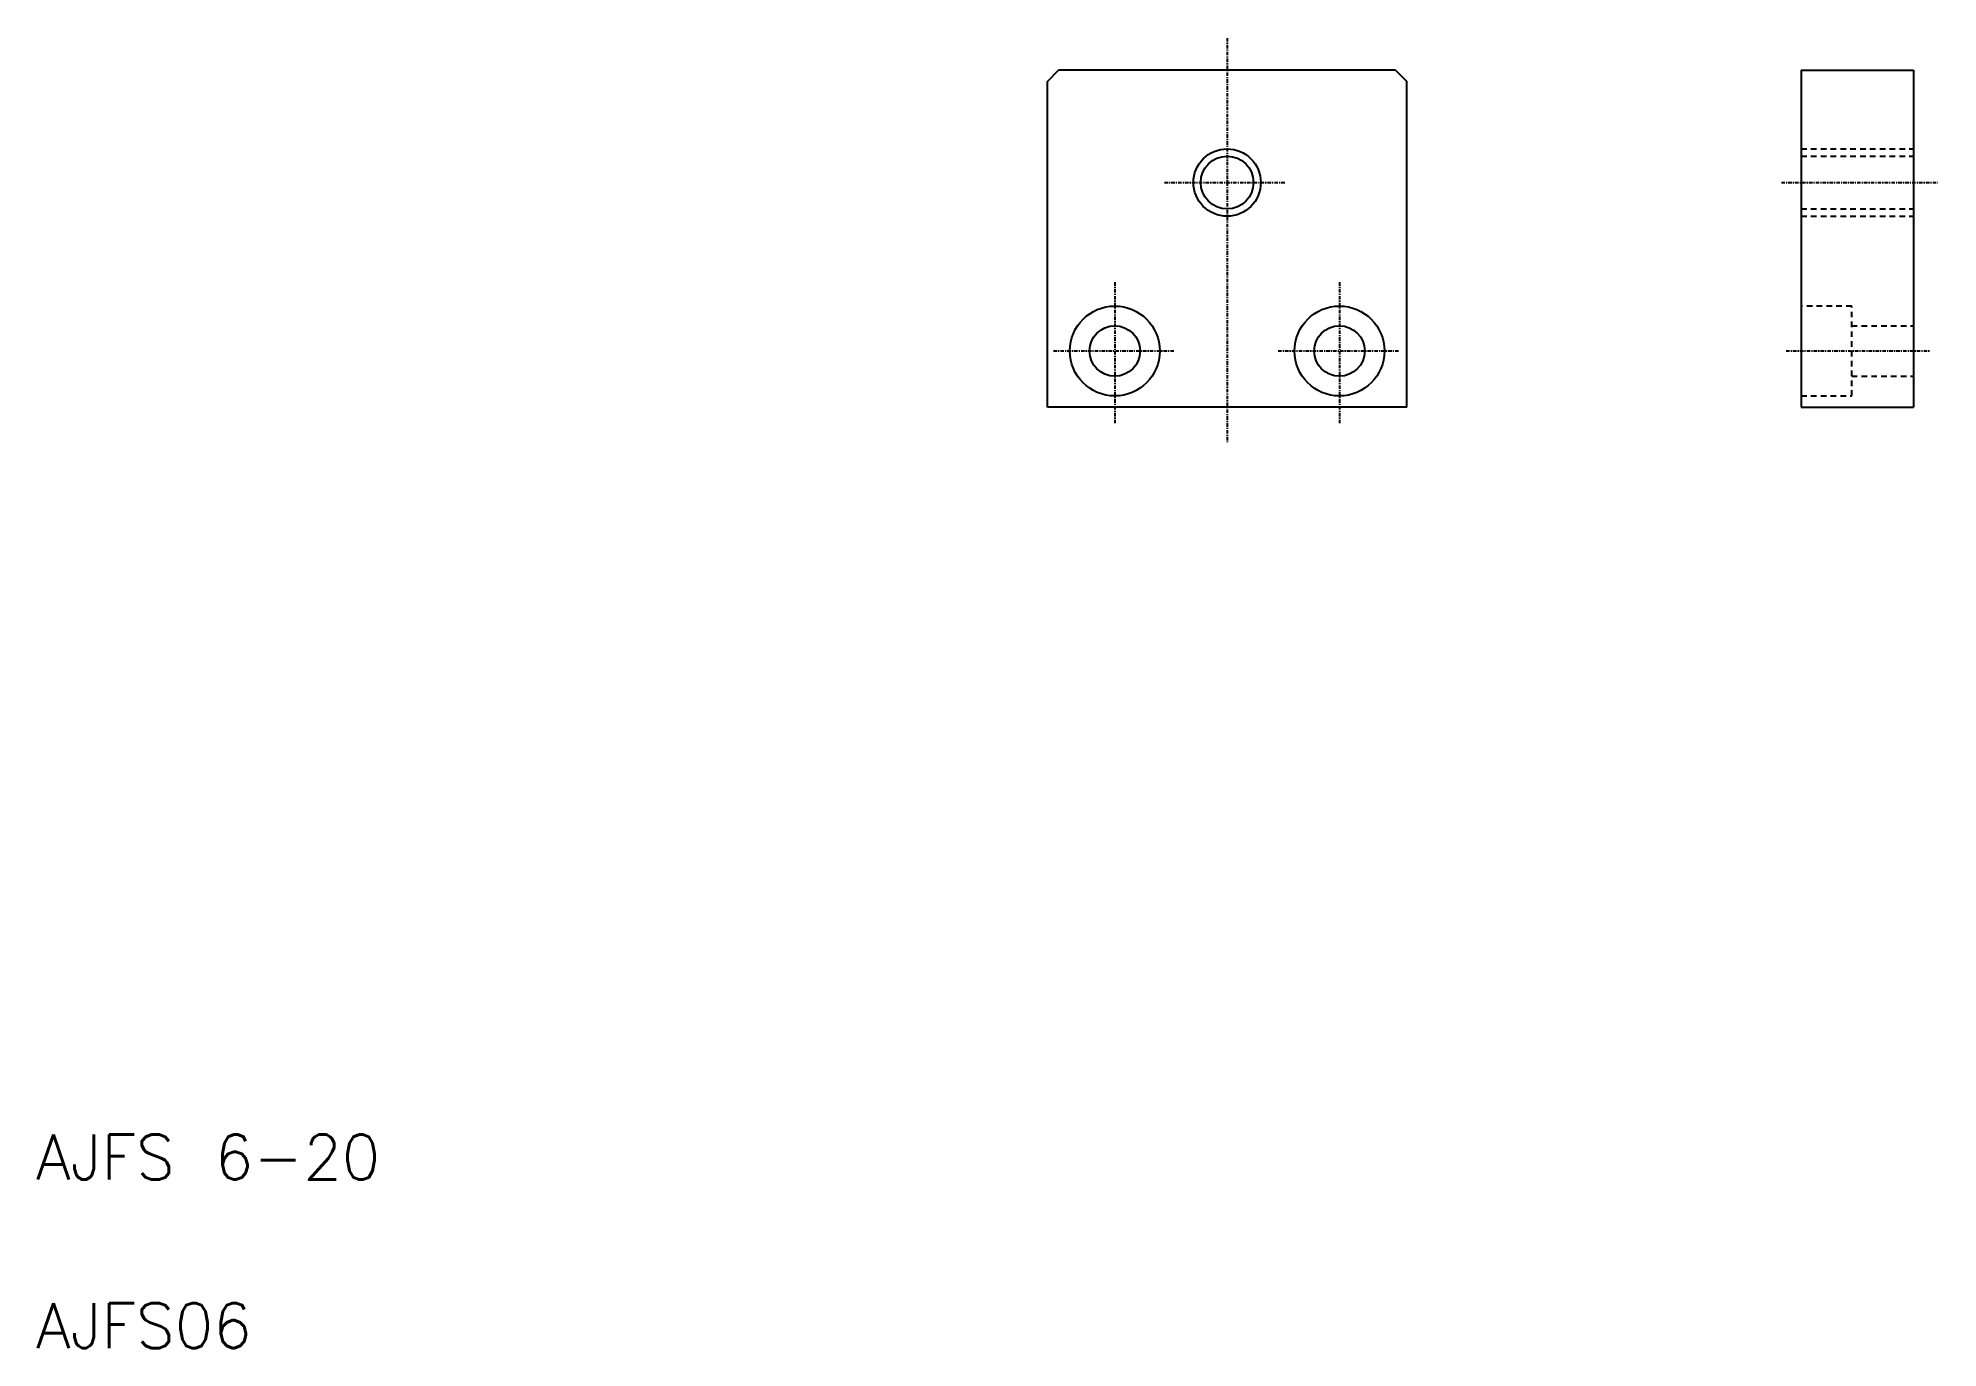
# Model space of a CAD drawing. Extents: x 10 to 179, y 10 to 127.
import ezdxf

# ---------------------------------------------------------------- set-up
doc = ezdxf.new("R2010")
doc.units = 0
doc.header["$LTSCALE"] = 0.25
doc.linetypes.add('CENTER', pattern=[2, 1.25, -0.25, 0.25, -0.25])
doc.linetypes.add('DASHED', pattern=[3.5, 2, -1.5])
doc.layers.get('0').update_dxf_attribs({"linetype": 'CONTINUOUS'})
doc.layers.add('CENTER', color=1, linetype='CENTER')
doc.styles.get("Standard").update_dxf_attribs({"font": 'TXT', "bigfont": 'BIGFONT'})

msp = doc.modelspace()

# ---------------------------------------------------------------- linework, layer by layer
at = {"color": 7, "linetype": 'CONTINUOUS'}
for p, q in [((100.05, 122.78), (101.05, 123.78)), ((131.05, 123.78), (101.05, 123.78)), ((131.05, 123.78), (132.05, 122.78)), ((167.16, 123.78), (167.16, 93.78)), ((167.16, 123.78), (177.16, 123.78)), ((177.16, 123.78), (177.16, 93.78)), ((100.05, 93.78), (100.05, 122.78)), ((132.05, 93.78), (132.05, 122.78)), ((132.05, 93.78), (100.05, 93.78)), ((167.16, 93.78), (177.16, 93.78))]:
    msp.add_line(p, q, dxfattribs=at)
at = {"color": 3, "linetype": 'DASHED'}
for p, q in [((167.16, 116.78), (177.16, 116.78)), ((167.16, 116.13), (177.16, 116.13)), ((167.16, 111.43), (177.16, 111.43)), ((167.16, 110.78), (177.16, 110.78)), ((171.66, 102.78), (167.16, 102.78)), ((171.66, 94.78), (171.66, 102.78)), ((171.66, 101.03), (177.16, 101.03)), ((171.66, 96.53), (177.16, 96.53)), ((167.16, 94.78), (171.66, 94.78))]:
    msp.add_line(p, q, dxfattribs=at)
for p, q in [((100.05, 108.28), (100.05, 108.28)), ((100.05, 101.03), (100.05, 101.03))]:
    msp.add_line(p, q)
at = {"color": 3, "linetype": 'CONTINUOUS'}
msp.add_circle((116.05, 113.78), 3, dxfattribs=at)
at = {"color": 7, "linetype": 'CONTINUOUS'}
for centre, radius in [((116.05, 113.78), 2.35), ((106.05, 98.78), 4), ((126.05, 98.78), 4), ((106.05, 98.78), 2.25), ((126.05, 98.78), 2.25)]:
    msp.add_circle(centre, radius, dxfattribs=at)
at = {"layer": 'CENTER', "color": 1, "linetype": 'CENTER'}
for p, q in [((116.05, 126.65), (116.05, 90.66)), ((110.46, 113.78), (121.18, 113.78)), ((165.4, 113.78), (179.34, 113.78)), ((106.05, 104.9), (106.05, 92.34)), ((126.05, 104.9), (126.05, 92.34)), ((100.59, 98.78), (111.38, 98.78)), ((120.59, 98.78), (131.38, 98.78)), ((165.82, 98.78), (178.64, 98.78))]:
    msp.add_line(p, q, dxfattribs=at)

# ---------------------------------------------------------------- texts
for s, p in [('AJFS 6-20', (10, 25)), ('AJFS06', (10, 10))]:
    msp.add_text(s, height=4).set_placement(p)

doc.saveas('drawing.dxf')
